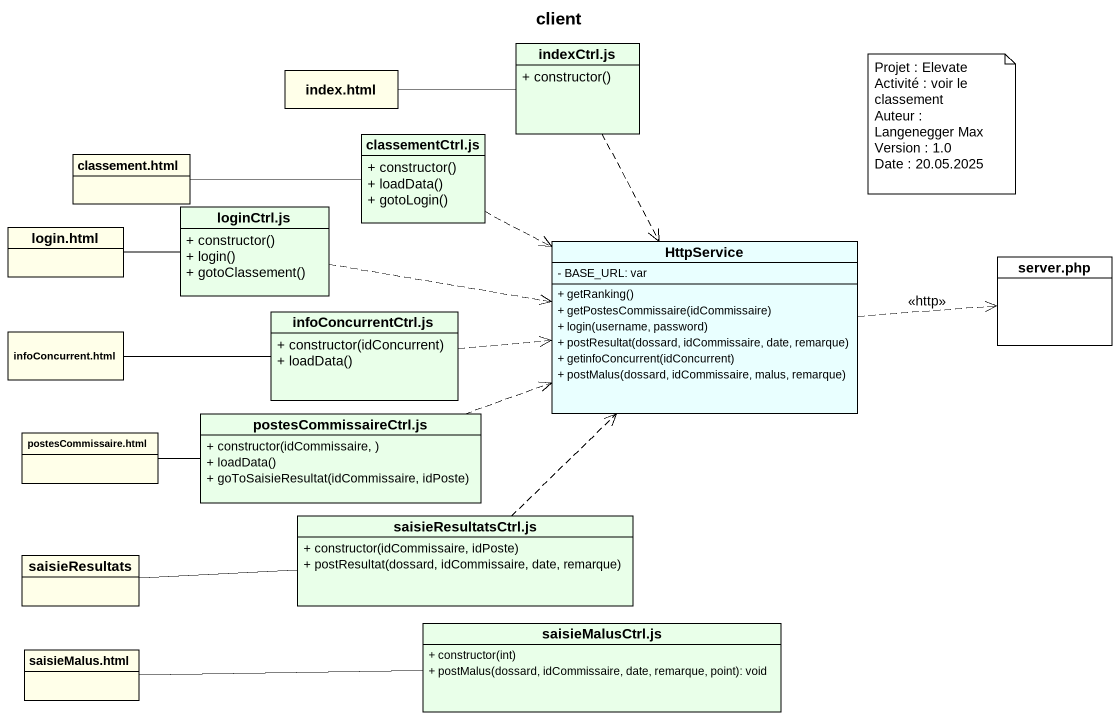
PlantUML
@startuml
title client
hide circle
hide empty members
skinparam classAttributeIconSize 0
class "index.html" as index_html #FFFFE9
class "indexCtrl.js" as indexCtrl_js #E9FFE9 {
  + constructor()
}
class "classementCtrl.js" as classementCtrl_js #E9FFE9 {
  + constructor()
  + loadData()
  + gotoLogin()
}
class "classement.html" as classement_html #FFFFE9
class "loginCtrl.js" as loginCtrl_js #E9FFE9 {
  + constructor()
  + login()
  + gotoClassement()
}
class "login.html" as login_html #FFFFE9
class HttpService #E9FFFF {
  - BASE_URL: var
  + getRanking()
  + getPostesCommissaire(idCommissaire)
  + login(username, password)
  + postResultat(dossard, idCommissaire, date, remarque)
  + getinfoConcurrent(idConcurrent)
  + postMalus(dossard, idCommissaire, malus, remarque)
}
class "server.php" as server_php
class "infoConcurrentCtrl.js" as infoConcurrentCtrl_js #E9FFE9 {
  + constructor(idConcurrent)
  + loadData()
}
class "infoConcurrent.html" as infoConcurrent_html #FFFFE9
class "postesCommissaire.html" as postesCommissaire_html #FFFFE9
class "postesCommissaireCtrl.js" as postesCommissaireCtrl_js #E9FFE9 {
  + constructor(idCommissaire, )
  + loadData()
  + goToSaisieResultat(idCommissaire, idPoste)
}
class saisieResultats #FFFFE9
class "saisieResultatsCtrl.js" as saisieResultatsCtrl_js #E9FFE9 {
  + constructor(idCommissaire, idPoste)
  + postResultat(dossard, idCommissaire, date, remarque)
}
class "saisieMalus.html" as saisieMalus_html #FFFFE9
class "saisieMalusCtrl.js" as saisieMalusCtrl_js #E9FFE9 {
  + constructor(int)
  + postMalus(dossard, idCommissaire, date, remarque, point): void
}
index_html -right- indexCtrl_js
indexCtrl_js ..> HttpService
classementCtrl_js .right.> HttpService
classement_html -right- classementCtrl_js
loginCtrl_js .right.> HttpService
login_html -right- loginCtrl_js
HttpService .right.> server_php : <<http>>
infoConcurrentCtrl_js .right.> HttpService
infoConcurrent_html -right- infoConcurrentCtrl_js
postesCommissaire_html -right- postesCommissaireCtrl_js
postesCommissaireCtrl_js .right.> HttpService
saisieResultats -right- saisieResultatsCtrl_js
saisieResultatsCtrl_js .up.> HttpService
saisieMalus_html -right- saisieMalusCtrl_js
note as N1
  Projet : Elevate
  Activité : voir le classement
  Auteur : Langenegger Max
  Version : 1.0
  Date : 20.05.2025
end note
@enduml
